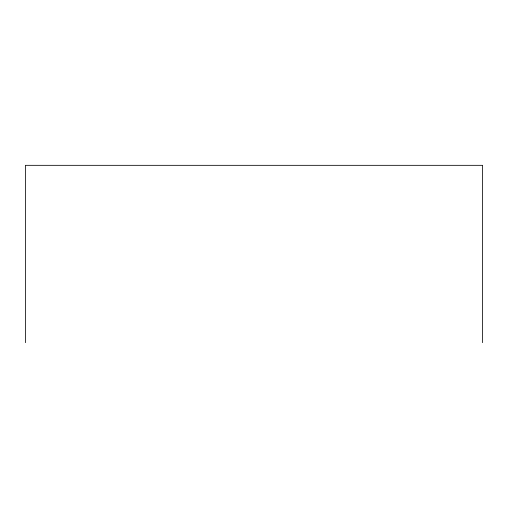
<?xml version="1.0" encoding="UTF-8"?>
<svg xmlns="http://www.w3.org/2000/svg" width="508" height="508" viewBox="0 0 508 508"><rect width="100%" height="100%" fill="white"/><g stroke="black" fill="none" stroke-linecap="round" stroke-linejoin="round"><path stroke-width="0.76" d="M482.6 342.671L482.6 165.329L25.4 165.329L25.4 342.671"/></g></svg>
